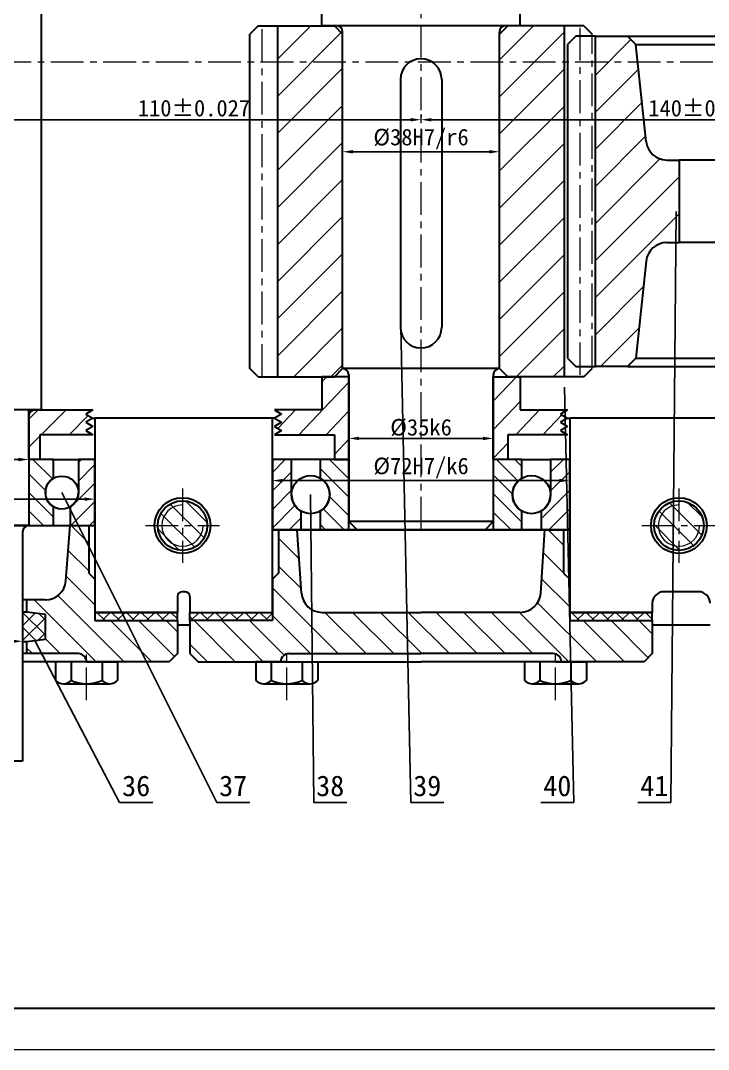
# Model space of a CAD drawing. Header units: millimetres. Extents: x 0 to 1189, y 0 to 841.
# Drawn here: x 231.4 to 398, y 0 to 249.1 of the extents above; entities that cross this region are included whole.
import ezdxf
from ezdxf import colors
from ezdxf.entities.mleader import LeaderData, LeaderLine
from ezdxf.enums import TextEntityAlignment as Align
from ezdxf.math import Vec2, Vec3

# ---------------------------------------------------------------- set-up
doc = ezdxf.new("R2010")
doc.units = ezdxf.units.MM
doc.header["$LTSCALE"] = 0.25
doc.linetypes.add('CENTER', pattern=[50.8, 31.75, -6.35, 6.35, -6.35])
for name, color, linetype, lineweight in [('中心线', 7, 'CENTER', 15), ('剖面线', 5, 'Continuous', 15), ('尺寸', 3, 'Continuous', 15), ('文字', 7, 'Continuous', 15), ('标注', 7, 'Continuous', 15), ('粗实线', 7, 'Continuous', 30), ('细实线', 7, 'Continuous', 15)]:
    doc.layers.add(name, color=color, linetype=linetype, lineweight=lineweight)
doc.styles.add('Songti', font='')
doc.styles.get("Standard").update_dxf_attribs({"font": ''})
doc.styles.get('Songti').set_extended_font_data('SimSun')
doc.styles.get('Standard').set_extended_font_data('SimSun')
doc.dimstyles.new('Songti', dxfattribs={"dimtxt": 4, "dimasz": 2.5, "dimexe": 1.25, "dimexo": 0.625, "dimtad": 1, "dimdec": 0, "dimdsep": 46, "dimtxsty": 'Songti', "dimcen": 2.5, "dimadec": 0, "dimazin": 0, "dimtfac": 1, "dimtdec": 3, "dimtmove": 0, "dimatfit": 3, "dimfxl": 1, "dimarcsym": 0})

# ---------------------------------------------------------------- blocks, each defined once
blk = doc.blocks.new('*D942')
at = {"layer": 'Defpoints', "color": 0, "transparency": 16777216}
for p in [(187.36, 133.21), (249.36, 133.21), (249.36, 133.21)]:
    blk.add_point(p, dxfattribs=at)
at = {"layer": '尺寸', "color": 0, "lineweight": -2, "transparency": 16777216}
for p, q in [((187.36, 133.83), (187.36, 134.46)), ((189.86, 133.21), (246.86, 133.21)), ((249.36, 133.83), (249.36, 134.46))]:
    blk.add_line(p, q, dxfattribs=at)
at = {"layer": '尺寸', "color": 0, "transparency": 16777216}
for points in [[(189.86, 133.62), (189.86, 132.79), (187.36, 133.21)], [(246.86, 133.62), (246.86, 132.79), (249.36, 133.21)]]:
    blk.add_solid(points, dxfattribs=at)
at = {"layer": '尺寸', "color": 0, "transparency": 16777216, "insert": (218.36, 136.27), "char_height": 4, "attachment_point": 5, "style": 'Songti'}
blk.add_mtext('%%c62H7/k6', dxfattribs=at)
blk = doc.blocks.new('*D943')
at = {"layer": 'Defpoints', "color": 0, "transparency": 16777216}
for p in [(203.36, 142.81), (233.36, 142.81), (233.36, 142.81)]:
    blk.add_point(p, dxfattribs=at)
at = {"layer": '尺寸', "color": 0, "lineweight": -2, "transparency": 16777216}
for p, q in [((203.36, 143.43), (203.36, 144.06)), ((205.86, 142.81), (230.86, 142.81)), ((233.36, 143.43), (233.36, 144.06))]:
    blk.add_line(p, q, dxfattribs=at)
at = {"layer": '尺寸', "color": 0, "transparency": 16777216}
for points in [[(205.86, 143.22), (205.86, 142.39), (203.36, 142.81)], [(230.86, 143.22), (230.86, 142.39), (233.36, 142.81)]]:
    blk.add_solid(points, dxfattribs=at)
at = {"layer": '尺寸', "color": 0, "transparency": 16777216, "insert": (218.36, 145.43), "char_height": 4, "attachment_point": 5, "style": 'Songti'}
blk.add_mtext('%%c30k6', dxfattribs=at)
blk = doc.blocks.new('*D944')
at = {"layer": 'Defpoints', "color": 0, "transparency": 16777216}
for p in [(292.36, 137.71), (364.36, 137.71), (364.36, 137.71)]:
    blk.add_point(p, dxfattribs=at)
at = {"layer": '尺寸', "color": 0, "lineweight": -2, "transparency": 16777216}
for p, q in [((292.36, 138.33), (292.36, 138.96)), ((294.86, 137.71), (361.86, 137.71)), ((364.36, 138.33), (364.36, 138.96))]:
    blk.add_line(p, q, dxfattribs=at)
at = {"layer": '尺寸', "color": 0, "transparency": 16777216}
for points in [[(294.86, 138.12), (294.86, 137.29), (292.36, 137.71)], [(361.86, 138.12), (361.86, 137.29), (364.36, 137.71)]]:
    blk.add_solid(points, dxfattribs=at)
at = {"layer": '尺寸', "color": 0, "transparency": 16777216, "insert": (328.36, 140.77), "char_height": 4, "attachment_point": 5, "style": 'Songti'}
blk.add_mtext('%%c72H7/k6', dxfattribs=at)
blk = doc.blocks.new('*D945')
at = {"layer": 'Defpoints', "color": 0, "transparency": 16777216}
for p in [(310.86, 147.91), (345.86, 147.91), (345.86, 147.91)]:
    blk.add_point(p, dxfattribs=at)
at = {"layer": '尺寸', "color": 0, "lineweight": -2, "transparency": 16777216}
for p, q in [((310.86, 148.53), (310.86, 149.16)), ((313.36, 147.91), (343.36, 147.91)), ((345.86, 148.53), (345.86, 149.16))]:
    blk.add_line(p, q, dxfattribs=at)
at = {"layer": '尺寸', "color": 0, "transparency": 16777216}
for points in [[(313.36, 148.32), (313.36, 147.49), (310.86, 147.91)], [(343.36, 148.32), (343.36, 147.49), (345.86, 147.91)]]:
    blk.add_solid(points, dxfattribs=at)
at = {"layer": '尺寸', "color": 0, "transparency": 16777216, "insert": (328.36, 150.53), "char_height": 4, "attachment_point": 5, "style": 'Songti'}
blk.add_mtext('%%c35k6', dxfattribs=at)
blk = doc.blocks.new('*D952')
at = {"layer": 'Defpoints', "color": 0, "transparency": 16777216}
for p in [(204.86, 98.81), (231.86, 98.81), (231.86, 98.81)]:
    blk.add_point(p, dxfattribs=at)
at = {"layer": '尺寸', "color": 0, "lineweight": -2, "transparency": 16777216}
for p, q in [((204.86, 99.43), (204.86, 100.06)), ((231.86, 99.43), (231.86, 100.06)), ((207.36, 98.81), (229.36, 98.81))]:
    blk.add_line(p, q, dxfattribs=at)
at = {"layer": '尺寸', "color": 0, "transparency": 16777216}
for points in [[(207.36, 99.22), (207.36, 98.39), (204.86, 98.81)], [(229.36, 99.22), (229.36, 98.39), (231.86, 98.81)]]:
    blk.add_solid(points, dxfattribs=at)
at = {"layer": '尺寸', "color": 0, "transparency": 16777216, "insert": (218.36, 101.43), "char_height": 4, "attachment_point": 5, "style": 'Songti'}
blk.add_mtext('%%c27f9', dxfattribs=at)
blk = doc.blocks.new('*D955')
at = {"layer": 'Defpoints', "color": 0, "transparency": 16777216}
for p in [(309.36, 217.31), (347.36, 217.31), (347.36, 217.31)]:
    blk.add_point(p, dxfattribs=at)
at = {"layer": '尺寸', "color": 0, "lineweight": -2, "transparency": 16777216}
for p, q in [((309.36, 217.93), (309.36, 218.56)), ((311.86, 217.31), (344.86, 217.31)), ((347.36, 217.93), (347.36, 218.56))]:
    blk.add_line(p, q, dxfattribs=at)
at = {"layer": '尺寸', "color": 0, "transparency": 16777216}
for points in [[(311.86, 217.72), (311.86, 216.89), (309.36, 217.31)], [(344.86, 217.72), (344.86, 216.89), (347.36, 217.31)]]:
    blk.add_solid(points, dxfattribs=at)
at = {"layer": '尺寸', "color": 0, "transparency": 16777216, "insert": (328.36, 220.37), "char_height": 4, "attachment_point": 5, "style": 'Songti'}
blk.add_mtext('%%c38H7/r6', dxfattribs=at)
blk = doc.blocks.new('*D957')
at = {"layer": 'Defpoints', "color": 0, "transparency": 16777216}
for p in [(218.36, 225.06), (328.36, 225.06), (328.36, 225.06)]:
    blk.add_point(p, dxfattribs=at)
at = {"layer": '尺寸', "color": 0, "lineweight": -2, "transparency": 16777216}
for p, q in [((218.36, 225.68), (218.36, 226.31)), ((220.86, 225.06), (325.86, 225.06)), ((328.36, 225.68), (328.36, 226.31))]:
    blk.add_line(p, q, dxfattribs=at)
at = {"layer": '尺寸', "color": 0, "transparency": 16777216}
for points in [[(220.86, 225.47), (220.86, 224.64), (218.36, 225.06)], [(325.86, 225.47), (325.86, 224.64), (328.36, 225.06)]]:
    blk.add_solid(points, dxfattribs=at)
at = {"layer": '尺寸', "color": 0, "transparency": 16777216, "insert": (273.36, 227.84), "char_height": 4, "attachment_point": 5, "style": 'Songti'}
blk.add_mtext('110±0.027', dxfattribs=at)
blk = doc.blocks.new('*D958')
at = {"layer": 'Defpoints', "color": 0, "transparency": 16777216}
for p in [(328.36, 225.06), (468.36, 225.06), (468.36, 225.06)]:
    blk.add_point(p, dxfattribs=at)
at = {"layer": '尺寸', "color": 0, "lineweight": -2, "transparency": 16777216}
for p, q in [((328.36, 225.68), (328.36, 226.31)), ((330.86, 225.06), (465.86, 225.06)), ((468.36, 225.68), (468.36, 226.31))]:
    blk.add_line(p, q, dxfattribs=at)
at = {"layer": '尺寸', "color": 0, "transparency": 16777216}
for points in [[(330.86, 225.47), (330.86, 224.64), (328.36, 225.06)], [(465.86, 225.47), (465.86, 224.64), (468.36, 225.06)]]:
    blk.add_solid(points, dxfattribs=at)
at = {"layer": '尺寸', "color": 0, "transparency": 16777216, "insert": (398.36, 227.84), "char_height": 4, "attachment_point": 5, "style": 'Songti'}
blk.add_mtext('140±0.0315', dxfattribs=at)
blk = doc.blocks.new('_None')

msp = doc.modelspace()

# ---------------------------------------------------------------- hatches: boundary and pattern name
at = {"layer": '剖面线'}
h = msp.add_hatch(dxfattribs=at)
h.set_pattern_fill('ANSI31', color=256, scale=2, angle=180, style=0)
h.paths.add_polyline_path([(293.65, 162.81), (293.65, 247.81), (307.36, 247.81), (309.36, 245.81), (309.36, 164.81), (307.36, 162.81)], flags=16)
h = msp.add_hatch(dxfattribs=at)
h.set_pattern_fill('ANSI31', color=256, scale=2, angle=180, style=0)
h.paths.add_polyline_path([(363.07, 162.81), (363.07, 247.81), (349.36, 247.81), (347.36, 245.81), (347.36, 164.81), (349.36, 162.81)], flags=16)
h = msp.add_hatch(dxfattribs=at)
h.set_pattern_fill('ANSI31', color=256, scale=2, style=0)
edge = h.paths.add_edge_path(flags=16)
edge.add_line((378.36, 245.31), (380.36, 243.31))
edge.add_line((380.36, 243.31), (382.88, 219.77))
edge.add_arc((387.85, 220.31), 5, 186.1155, 270)
edge.add_line((387.85, 215.31), (390.86, 215.31))
edge.add_line((390.86, 215.31), (390.86, 195.31))
edge.add_line((390.86, 195.31), (387.85, 195.31))
edge.add_arc((387.85, 190.31), 5, 90, 173.8845)
edge.add_line((382.88, 190.84), (380.36, 167.31))
edge.add_line((380.36, 167.31), (378.36, 165.31))
edge.add_line((378.36, 165.31), (370.57, 165.31))
edge.add_line((370.57, 165.31), (370.57, 245.31))
edge.add_line((370.57, 245.31), (378.36, 245.31))
h = msp.add_hatch(dxfattribs=at)
h.set_pattern_fill('ANSI31', color=256, scale=1.5, angle=1.5, style=0)
h.paths.add_polyline_path([(310.86, 162.81), (304.36, 162.81), (304.36, 154.81), (292.86, 154.81), (294.59, 153.81), (292.86, 152.81), (294.59, 151.81), (292.86, 150.81), (294.59, 149.81), (292.86, 148.81), (307.36, 148.81), (307.36, 142.81), (310.86, 142.81)], flags=16)
h = msp.add_hatch(dxfattribs=at)
h.set_pattern_fill('ANSI31', color=256, scale=1.5, angle=1.5, style=0)
h.paths.add_polyline_path([(345.86, 162.81), (352.36, 162.81), (352.36, 154.81), (363.86, 154.81), (362.13, 153.81), (363.86, 152.81), (362.13, 151.81), (363.86, 150.81), (362.13, 149.81), (363.86, 148.81), (349.36, 148.81), (349.36, 142.81), (345.86, 142.81)], flags=16)
h = msp.add_hatch(dxfattribs=at)
h.set_pattern_fill('ANSI31', color=256, scale=1.5, style=0)
h.paths.add_polyline_path([(233.36, 154.81), (238.69, 154.81), (248.86, 154.81), (247.13, 153.81), (248.86, 152.81), (247.13, 151.81), (248.86, 150.81), (247.13, 149.81), (248.86, 148.81), (236.03, 148.81), (236.03, 142.81), (233.36, 142.81)], flags=16)
h = msp.add_hatch(dxfattribs=at)
h.set_pattern_fill('ANSI31', color=256, angle=90, style=0)
edge = h.paths.add_edge_path(flags=16)
edge.add_line((233.36, 134.81), (233.36, 126.81))
edge.add_line((233.36, 126.81), (239.36, 126.81))
edge.add_line((239.36, 126.81), (239.36, 131.34))
edge.add_arc((241.36, 134.81), 4, 120, 240, ccw=False)
edge.add_line((239.36, 138.27), (239.36, 142.81))
edge.add_line((239.36, 142.81), (233.36, 142.81))
edge.add_line((233.36, 142.81), (233.36, 134.81))
h = msp.add_hatch(dxfattribs=at)
h.set_pattern_fill('ANSI31', color=256, style=0)
edge = h.paths.add_edge_path(flags=16)
edge.add_line((249.36, 134.81), (249.36, 142.81))
edge.add_line((249.36, 142.81), (245.36, 142.81))
edge.add_line((245.36, 142.81), (245.36, 134.81))
edge.add_arc((241.36, 134.81), 4, -60, 0, ccw=False)
edge.add_line((243.36, 131.34), (243.36, 126.81))
edge.add_line((243.36, 126.81), (249.36, 126.81))
edge.add_line((249.36, 126.81), (249.36, 134.81))
h = msp.add_hatch(dxfattribs=at)
h.set_pattern_fill('ANSI31', color=256, style=0)
edge = h.paths.add_edge_path(flags=16)
edge.add_line((292.36, 134.31), (292.36, 125.81))
edge.add_line((292.36, 125.81), (299.3, 125.81))
edge.add_line((299.3, 125.81), (299.3, 130.3))
edge.add_arc((301.61, 134.31), 4.62, 180, 240, ccw=False)
edge.add_line((296.99, 134.31), (296.99, 142.81))
edge.add_line((296.99, 142.81), (292.36, 142.81))
edge.add_line((292.36, 142.81), (292.36, 134.31))
h = msp.add_hatch(dxfattribs=at)
h.set_pattern_fill('ANSI31', color=256, angle=90, style=0)
edge = h.paths.add_edge_path(flags=16)
edge.add_line((310.86, 134.31), (310.86, 142.81))
edge.add_line((310.86, 142.81), (303.92, 142.81))
edge.add_line((303.92, 142.81), (303.92, 138.31))
edge.add_arc((301.61, 134.31), 4.62, -60, 60, ccw=False)
edge.add_line((303.92, 130.3), (303.92, 125.81))
edge.add_line((303.92, 125.81), (310.86, 125.81))
edge.add_line((310.86, 125.81), (310.86, 134.31))
h = msp.add_hatch(dxfattribs=at)
h.set_pattern_fill('ANSI31', color=256, angle=90, style=0)
edge = h.paths.add_edge_path(flags=16)
edge.add_line((345.86, 134.31), (345.86, 125.81))
edge.add_line((345.86, 125.81), (352.8, 125.81))
edge.add_line((352.8, 125.81), (352.8, 130.3))
edge.add_arc((355.11, 134.31), 4.62, 120, 240, ccw=False)
edge.add_line((352.8, 138.31), (352.8, 142.81))
edge.add_line((352.8, 142.81), (345.86, 142.81))
edge.add_line((345.86, 142.81), (345.86, 134.31))
h = msp.add_hatch(dxfattribs=at)
h.set_pattern_fill('ANSI31', color=256, style=0)
edge = h.paths.add_edge_path(flags=16)
edge.add_line((364.36, 134.31), (364.36, 142.81))
edge.add_line((364.36, 142.81), (359.74, 142.81))
edge.add_line((359.74, 142.81), (359.74, 134.31))
edge.add_arc((355.11, 134.31), 4.62, -60, 0, ccw=False)
edge.add_line((357.42, 130.3), (357.42, 125.81))
edge.add_line((357.42, 125.81), (364.36, 125.81))
edge.add_line((364.36, 125.81), (364.36, 134.31))
h = msp.add_hatch(dxfattribs=at)
h.set_pattern_fill('ANSI31', color=256, angle=90, style=0)
edge = h.paths.add_edge_path(flags=16)
edge.add_arc((270.58, 126.81), 6, 0, 360)
h = msp.add_hatch(dxfattribs=at)
h.set_pattern_fill('ANSI31', color=256, angle=90, style=0)
edge = h.paths.add_edge_path(flags=16)
edge.add_arc((390.81, 126.81), 6, 0, 360)
h = msp.add_hatch(dxfattribs=at)
h.set_pattern_fill('ANSI31', color=256, scale=1.5, angle=90, style=0)
edge = h.paths.add_edge_path(flags=16)
edge.add_arc((237.34, 113.81), 5, 270, 355.5526)
edge.add_line((242.32, 113.42), (243.36, 126.81))
edge.add_line((243.36, 126.81), (247.86, 126.81))
edge.add_line((247.86, 126.81), (247.86, 115.31))
edge.add_line((247.86, 115.31), (249.36, 113.81))
edge.add_line((249.36, 113.81), (249.36, 105.81))
edge.add_line((249.36, 105.81), (249.36, 103.81))
edge.add_line((249.36, 103.81), (254.86, 103.81))
edge.add_line((254.86, 103.81), (263.86, 103.81))
edge.add_line((263.86, 103.81), (269.36, 103.81))
edge.add_line((269.36, 103.81), (269.36, 95.81))
edge.add_line((269.36, 95.81), (267.36, 93.81))
edge.add_line((267.36, 93.81), (263.86, 93.81))
edge.add_line((263.86, 93.81), (254.86, 93.81))
edge.add_line((254.86, 93.81), (247.36, 93.81))
edge.add_arc((245.36, 93.81), 2, 0, 90)
edge.add_line((245.36, 95.81), (232.86, 95.81))
edge.add_line((232.86, 95.81), (232.86, 98.75))
edge.add_line((232.86, 98.75), (237.36, 99.31))
edge.add_line((237.36, 99.31), (237.36, 105.31))
edge.add_line((237.36, 105.31), (232.86, 105.86))
edge.add_line((232.86, 105.86), (232.86, 108.81))
edge.add_line((232.86, 108.81), (237.34, 108.81))
h = msp.add_hatch(dxfattribs=at)
h.set_pattern_fill('ANSI31', color=256, scale=1.5, angle=90, style=0)
edge = h.paths.add_edge_path(flags=16)
edge.add_arc((352.35, 110.81), 5, 270, 356.1859)
edge.add_line((357.34, 110.47), (358.36, 125.81))
edge.add_line((358.36, 125.81), (362.86, 125.81))
edge.add_line((362.86, 125.81), (362.86, 115.31))
edge.add_line((362.86, 115.31), (364.36, 113.81))
edge.add_line((364.36, 113.81), (364.36, 105.81))
edge.add_line((364.36, 105.81), (364.36, 103.81))
edge.add_line((364.36, 103.81), (369.86, 103.81))
edge.add_line((369.86, 103.81), (378.86, 103.81))
edge.add_line((378.86, 103.81), (384.36, 103.81))
edge.add_line((384.36, 103.81), (384.36, 95.81))
edge.add_line((384.36, 95.81), (382.36, 93.81))
edge.add_line((382.36, 93.81), (378.86, 93.81))
edge.add_line((378.86, 93.81), (369.86, 93.81))
edge.add_line((369.86, 93.81), (362.36, 93.81))
edge.add_arc((360.36, 93.81), 2, 0, 90)
edge.add_line((360.36, 95.81), (328.36, 95.81))
edge.add_line((328.36, 95.81), (296.36, 95.81))
edge.add_arc((296.36, 93.81), 2, 90, 180)
edge.add_line((294.36, 93.81), (286.86, 93.81))
edge.add_line((286.86, 93.81), (277.86, 93.81))
edge.add_line((277.86, 93.81), (274.36, 93.81))
edge.add_line((274.36, 93.81), (272.36, 95.81))
edge.add_line((272.36, 95.81), (272.36, 103.81))
edge.add_line((272.36, 103.81), (277.86, 103.81))
edge.add_line((277.86, 103.81), (286.86, 103.81))
edge.add_line((286.86, 103.81), (292.36, 103.81))
edge.add_line((292.36, 103.81), (292.36, 105.81))
edge.add_line((292.36, 105.81), (292.36, 113.81))
edge.add_line((292.36, 113.81), (293.86, 115.31))
edge.add_line((293.86, 115.31), (293.86, 125.81))
edge.add_line((293.86, 125.81), (298.36, 125.81))
edge.add_line((298.36, 125.81), (299.38, 110.47))
edge.add_arc((304.37, 110.81), 5, 183.8141, 270)
edge.add_line((304.37, 105.81), (328.36, 105.81))
edge.add_line((328.36, 105.81), (352.35, 105.81))
h = msp.add_hatch(dxfattribs=at)
h.set_pattern_fill('ANSI37', color=256, scale=0.8, style=0)
h.paths.add_polyline_path([(231.86, 102.31), (231.86, 98.75), (232.86, 98.75), (237.36, 99.31), (237.36, 105.31), (232.86, 105.86), (231.86, 105.86)], flags=16)
h = msp.add_hatch(dxfattribs=at)
h.set_pattern_fill('ANSI37', color=256, scale=0.8, style=0)
h.paths.add_polyline_path([(269.36, 103.81), (269.36, 105.81), (249.36, 105.81), (249.36, 103.81)], flags=16)
h = msp.add_hatch(dxfattribs=at)
h.set_pattern_fill('ANSI37', color=256, scale=0.8, style=0)
h.paths.add_polyline_path([(272.36, 103.81), (272.36, 105.81), (292.36, 105.81), (292.36, 103.81)], flags=16)
h = msp.add_hatch(dxfattribs=at)
h.set_pattern_fill('ANSI37', color=256, scale=0.8, style=0)
h.paths.add_polyline_path([(384.36, 103.81), (384.36, 105.81), (364.36, 105.81), (364.36, 103.81)], flags=16)

# ---------------------------------------------------------------- linework, layer by layer
at = {"layer": '中心线'}
for p, q in [((328.36, 125.81), (328.36, 352.31)), ((289.9, 162.81), (289.9, 247.81)), ((366.82, 247.31), (366.82, 163.31)), ((369.82, 164.81), (369.82, 245.81)), ((86.3, 239.06), (627.9, 239.06)), ((270.58, 135.81), (270.58, 117.81)), ((390.81, 135.81), (390.81, 117.81)), ((261.58, 126.81), (279.58, 126.81)), ((381.81, 126.81), (399.81, 126.81)), ((247.35, 84.51), (247.35, 96.81)), ((295.83, 84.51), (295.83, 96.81)), ((360.89, 84.51), (360.89, 96.81))]:
    msp.add_line(p, q, dxfattribs=at)
at = {"layer": '文字'}
msp.add_line((0, 0), (1189, 0), dxfattribs=at)
at = {"layer": '粗实线'}
for p, q in [((304.36, 247.81), (304.36, 262.81)), ((352.36, 247.81), (352.36, 262.81)), ((236.36, 258.81), (236.36, 154.81)), ((288.9, 247.81), (286.9, 245.81)), ((288.9, 247.81), (293.65, 247.81)), ((293.65, 162.81), (293.65, 247.81)), ((293.65, 247.81), (307.36, 247.81)), ((352.36, 247.81), (304.36, 247.81)), ((307.36, 247.81), (309.36, 245.81)), ((349.36, 247.81), (347.36, 245.81)), ((363.07, 247.81), (349.36, 247.81)), ((363.07, 162.81), (363.07, 247.81)), ((367.82, 247.81), (363.07, 247.81)), ((367.82, 247.81), (369.82, 245.81)), ((286.9, 164.81), (286.9, 245.81)), ((309.36, 164.81), (309.36, 246.31)), ((309.36, 164.81), (309.36, 245.81)), ((347.36, 164.81), (347.36, 246.31)), ((347.36, 164.81), (347.36, 245.81)), ((365.82, 245.31), (363.82, 243.31)), ((370.57, 245.31), (365.82, 245.31)), ((370.57, 165.31), (370.57, 245.31)), ((370.57, 245.31), (378.36, 245.31)), ((378.36, 245.31), (380.36, 243.31)), ((378.36, 245.31), (423.86, 245.31)), ((363.82, 243.31), (363.82, 167.31)), ((382.88, 219.77), (380.36, 243.31)), ((380.36, 243.31), (421.86, 243.31)), ((323.36, 234.81), (323.36, 174.81)), ((333.36, 234.81), (333.36, 174.81)), ((387.85, 215.31), (390.86, 215.31)), ((390.86, 215.31), (390.86, 195.31)), ((411.86, 215.31), (390.86, 215.31)), ((387.85, 195.31), (390.86, 195.31)), ((411.86, 195.31), (390.86, 195.31)), ((382.88, 190.84), (380.36, 167.31)), ((363.82, 167.31), (365.82, 165.31)), ((380.36, 167.31), (378.36, 165.31)), ((380.36, 167.31), (421.86, 167.31)), ((288.9, 162.81), (286.9, 164.81)), ((307.36, 162.81), (309.36, 164.81)), ((347.36, 164.81), (309.36, 164.81)), ((349.36, 162.81), (347.36, 164.81)), ((365.82, 165.31), (370.57, 165.31)), ((367.82, 162.81), (369.82, 164.81)), ((378.36, 165.31), (370.57, 165.31)), ((378.36, 165.31), (423.86, 165.31)), ((288.9, 162.81), (293.65, 162.81)), ((293.65, 162.81), (307.36, 162.81)), ((310.86, 162.81), (304.36, 162.81)), ((304.36, 162.81), (304.36, 154.81)), ((310.86, 163.31), (310.86, 127.81)), ((310.86, 142.81), (310.86, 162.81)), ((345.86, 163.31), (345.86, 127.81)), ((345.86, 162.81), (352.36, 162.81)), ((345.86, 142.81), (345.86, 162.81)), ((363.07, 162.81), (349.36, 162.81)), ((352.36, 162.81), (352.36, 154.81)), ((367.82, 162.81), (363.07, 162.81)), ((236.36, 154.81), (200.36, 154.81)), ((233.36, 154.81), (238.69, 154.81)), ((233.36, 142.81), (233.36, 154.81)), ((234.86, 154.81), (236.36, 154.81)), ((238.69, 154.81), (238.69, 154.81)), ((238.69, 154.81), (248.86, 154.81)), ((248.86, 154.81), (247.13, 153.81)), ((304.36, 154.81), (292.86, 154.81)), ((292.86, 154.81), (294.59, 153.81)), ((352.36, 154.81), (363.86, 154.81)), ((363.86, 154.81), (362.13, 153.81)), ((233.36, 153.31), (233.36, 126.81)), ((247.13, 153.81), (248.86, 152.81)), ((248.86, 152.81), (247.13, 151.81)), ((248.86, 152.81), (249.36, 152.81)), ((249.36, 152.81), (249.36, 105.81)), ((292.36, 152.81), (249.36, 152.81)), ((292.36, 105.81), (292.36, 152.81)), ((292.86, 152.81), (292.36, 152.81)), ((294.59, 153.81), (292.86, 152.81)), ((292.86, 152.81), (294.59, 151.81)), ((362.13, 153.81), (363.86, 152.81)), ((363.86, 152.81), (362.13, 151.81)), ((363.86, 152.81), (364.36, 152.81)), ((364.36, 152.81), (364.36, 105.81)), ((418.36, 152.81), (364.36, 152.81)), ((247.13, 151.81), (248.86, 150.81)), ((248.86, 150.81), (247.13, 149.81)), ((247.13, 149.81), (248.86, 148.81)), ((294.59, 151.81), (292.86, 150.81)), ((292.86, 150.81), (294.59, 149.81)), ((294.59, 149.81), (292.86, 148.81)), ((362.13, 151.81), (363.86, 150.81)), ((363.86, 150.81), (362.13, 149.81)), ((362.13, 149.81), (363.86, 148.81)), ((248.86, 148.81), (236.03, 148.81)), ((236.03, 148.81), (236.03, 142.81)), ((292.86, 148.81), (307.36, 148.81)), ((307.36, 148.81), (307.36, 142.81)), ((363.86, 148.81), (349.36, 148.81)), ((349.36, 148.81), (349.36, 142.81)), ((239.36, 142.81), (233.36, 142.81)), ((233.36, 142.81), (233.36, 134.81)), ((236.03, 142.81), (233.36, 142.81)), ((239.36, 138.27), (239.36, 142.81)), ((239.36, 142.81), (245.36, 142.81)), ((249.36, 142.81), (245.36, 142.81)), ((245.36, 142.81), (245.36, 134.81)), ((249.36, 134.81), (249.36, 142.81)), ((296.99, 142.81), (292.36, 142.81)), ((292.36, 142.81), (292.36, 134.31)), ((296.99, 134.31), (296.99, 142.81)), ((303.92, 142.81), (296.99, 142.81)), ((310.86, 142.81), (303.92, 142.81)), ((303.92, 142.81), (303.92, 138.31)), ((307.36, 142.81), (310.86, 142.81)), ((310.86, 134.31), (310.86, 142.81)), ((352.8, 142.81), (345.86, 142.81)), ((345.86, 142.81), (345.86, 134.31)), ((349.36, 142.81), (345.86, 142.81)), ((352.8, 138.31), (352.8, 142.81)), ((352.8, 142.81), (359.74, 142.81)), ((364.36, 142.81), (359.74, 142.81)), ((359.74, 142.81), (359.74, 134.31)), ((364.36, 134.31), (364.36, 142.81)), ((233.36, 134.81), (233.36, 126.81)), ((249.36, 126.81), (249.36, 134.81)), ((292.36, 134.31), (292.36, 125.81)), ((310.86, 125.81), (310.86, 134.31)), ((345.86, 134.31), (345.86, 125.81)), ((364.36, 125.81), (364.36, 134.31)), ((239.36, 126.81), (239.36, 131.34)), ((243.36, 131.34), (243.36, 126.81)), ((299.3, 125.81), (299.3, 130.3)), ((303.92, 130.3), (303.92, 125.81)), ((352.8, 125.81), (352.8, 130.3)), ((357.42, 130.3), (357.42, 125.81)), ((310.86, 127.81), (312.86, 125.81)), ((345.86, 127.81), (310.86, 127.81)), ((345.86, 127.81), (343.86, 125.81)), ((233.36, 126.81), (203.36, 126.81)), ((218.36, 126.81), (249.36, 126.81)), ((231.86, 125.31), (231.86, 69.81)), ((233.36, 126.81), (233.36, 126.81)), ((233.36, 126.81), (239.36, 126.81)), ((239.36, 126.81), (243.36, 126.81)), ((242.32, 113.42), (243.36, 126.81)), ((243.36, 126.81), (249.36, 126.81)), ((243.36, 126.81), (247.86, 126.81)), ((247.86, 126.81), (247.86, 115.31)), ((292.36, 125.81), (299.3, 125.81)), ((328.36, 125.81), (292.36, 125.81)), ((292.36, 125.81), (328.36, 125.81)), ((298.36, 125.81), (293.86, 125.81)), ((293.86, 125.81), (293.86, 115.31)), ((299.38, 110.47), (298.36, 125.81)), ((303.92, 125.81), (299.3, 125.81)), ((303.92, 125.81), (310.86, 125.81)), ((343.86, 125.81), (312.86, 125.81)), ((328.36, 125.81), (364.36, 125.81)), ((364.36, 125.81), (328.36, 125.81)), ((345.86, 125.81), (352.8, 125.81)), ((352.8, 125.81), (357.42, 125.81)), ((357.34, 110.47), (358.36, 125.81)), ((357.42, 125.81), (364.36, 125.81)), ((358.36, 125.81), (362.86, 125.81)), ((362.86, 125.81), (362.86, 115.31)), ((247.86, 115.31), (249.36, 113.81)), ((293.86, 115.31), (292.36, 113.81)), ((362.86, 115.31), (364.36, 113.81)), ((249.36, 113.81), (249.36, 105.81)), ((292.36, 113.81), (292.36, 105.81)), ((364.36, 113.81), (364.36, 105.81)), ((269.36, 109.66), (269.36, 105.81)), ((270.5, 110.81), (270.5, 110.81)), ((271.22, 110.81), (270.5, 110.81)), ((272.36, 109.66), (272.36, 105.81)), ((387.18, 110.81), (387.18, 110.81)), ((395.54, 110.81), (387.18, 110.81)), ((232.86, 108.81), (231.86, 108.81)), ((237.34, 108.81), (232.86, 108.81)), ((232.86, 105.86), (232.86, 108.81)), ((384.36, 107.99), (384.36, 105.81)), ((232.86, 105.86), (231.86, 105.86)), ((231.86, 105.86), (231.86, 102.31)), ((237.36, 105.31), (232.86, 105.86)), ((237.36, 105.31), (232.86, 105.86)), ((237.36, 99.31), (237.36, 105.31)), ((237.36, 99.31), (237.36, 105.31)), ((249.36, 105.81), (249.36, 103.81)), ((269.36, 105.81), (249.36, 105.81)), ((249.36, 105.81), (249.36, 103.81)), ((249.36, 105.81), (249.36, 105.81)), ((249.36, 105.81), (269.36, 105.81)), ((269.36, 103.81), (269.36, 105.81)), ((272.36, 105.81), (292.36, 105.81)), ((272.36, 103.81), (272.36, 105.81)), ((272.36, 105.81), (292.36, 105.81)), ((292.36, 105.81), (292.36, 105.81)), ((292.36, 105.81), (292.36, 103.81)), ((292.36, 105.81), (292.36, 103.81)), ((304.37, 105.81), (328.36, 105.81)), ((352.35, 105.81), (328.36, 105.81)), ((364.36, 105.81), (364.36, 105.81)), ((364.36, 105.81), (384.36, 105.81)), ((364.36, 105.81), (364.36, 103.81)), ((384.36, 105.81), (364.36, 105.81)), ((364.36, 105.81), (364.36, 103.81)), ((384.36, 103.81), (384.36, 105.81)), ((231.86, 102.31), (231.86, 98.75)), ((249.36, 103.81), (254.86, 103.81)), ((249.36, 103.81), (269.36, 103.81)), ((254.86, 103.81), (263.86, 103.81)), ((263.86, 103.81), (269.36, 103.81)), ((269.36, 103.81), (269.36, 95.81)), ((269.36, 102.81), (272.36, 102.81)), ((277.86, 103.81), (272.36, 103.81)), ((272.36, 103.81), (272.36, 95.81)), ((292.36, 103.81), (272.36, 103.81)), ((286.86, 103.81), (277.86, 103.81)), ((292.36, 103.81), (286.86, 103.81)), ((364.36, 103.81), (369.86, 103.81)), ((364.36, 103.81), (384.36, 103.81)), ((369.86, 103.81), (378.86, 103.81)), ((378.86, 103.81), (384.36, 103.81)), ((384.36, 103.81), (384.36, 95.81)), ((384.36, 102.81), (398.36, 102.81)), ((231.86, 98.75), (232.86, 98.75)), ((232.86, 98.75), (237.36, 99.31)), ((232.86, 98.75), (237.36, 99.31)), ((232.86, 95.81), (232.86, 98.75)), ((232.86, 95.81), (231.86, 95.81)), ((245.36, 95.81), (232.86, 95.81)), ((269.36, 95.81), (267.36, 93.81)), ((272.36, 95.81), (274.36, 93.81)), ((296.36, 95.81), (328.36, 95.81)), ((360.36, 95.81), (328.36, 95.81)), ((384.36, 95.81), (382.36, 93.81)), ((247.36, 93.81), (231.86, 93.81)), ((247.35, 93.81), (239.85, 93.81)), ((239.85, 93.81), (239.85, 89.28)), ((243.6, 93.81), (243.6, 89.28)), ((247.35, 93.81), (254.86, 93.81)), ((254.86, 93.81), (247.36, 93.81)), ((247.36, 93.81), (247.36, 93.81)), ((251.11, 93.81), (251.11, 89.28)), ((263.86, 93.81), (254.86, 93.81)), ((254.86, 93.81), (254.86, 89.28)), ((267.36, 93.81), (263.86, 93.81)), ((274.36, 93.81), (277.86, 93.81)), ((277.86, 93.81), (286.86, 93.81)), ((286.86, 93.81), (294.36, 93.81)), ((295.83, 93.81), (288.33, 93.81)), ((288.33, 93.81), (288.33, 89.28)), ((292.08, 93.81), (292.08, 89.28)), ((294.36, 93.81), (294.36, 93.81)), ((294.36, 93.81), (328.36, 93.81)), ((295.83, 93.81), (303.34, 93.81)), ((299.59, 93.81), (299.59, 89.28)), ((303.34, 93.81), (303.34, 89.28)), ((362.36, 93.81), (328.36, 93.81)), ((360.89, 93.81), (353.38, 93.81)), ((353.38, 93.81), (353.38, 89.28)), ((357.14, 93.81), (357.14, 89.28)), ((360.89, 93.81), (368.39, 93.81)), ((369.86, 93.81), (362.36, 93.81)), ((362.36, 93.81), (362.36, 93.81)), ((364.64, 93.81), (364.64, 89.28)), ((368.39, 93.81), (368.39, 89.28)), ((378.86, 93.81), (369.86, 93.81)), ((382.36, 93.81), (378.86, 93.81)), ((241.72, 88.51), (252.98, 88.51)), ((290.21, 88.51), (301.46, 88.51)), ((355.26, 88.51), (366.52, 88.51)), ((231.86, 69.81), (204.86, 69.81)), ((25, 10), (1179, 10))]:
    msp.add_line(p, q, dxfattribs=at)
for centre, radius in [((241.36, 134.81), 4), ((301.61, 134.31), 4.62), ((355.11, 134.31), 4.62), ((270.58, 126.81), 6.75), ((270.58, 126.81), 6), ((390.81, 126.81), 6.75), ((390.81, 126.81), 6)]:
    msp.add_circle(centre, radius, dxfattribs=at)
for centre, radius, start, end in [((307.86, 246.31), 1.5, 0, 90), ((348.86, 246.31), 1.5, 90, 180), ((328.36, 234.81), 5, 0, 180), ((387.85, 220.31), 5, 186.1155, 270), ((387.85, 190.31), 5, 90, 173.8845), ((328.36, 174.81), 5, 180, 0), ((309.36, 163.31), 1.5, 0, 90), ((347.36, 163.31), 1.5, 90, 180), ((234.86, 153.31), 1.5, 90, 180), ((241.36, 134.81), 4, 120, 240), ((301.61, 134.31), 4.62, 300, 60), ((355.11, 134.31), 4.62, 120, 240), ((241.36, 134.81), 4, 300, 0), ((301.61, 134.31), 4.62, 180, 240), ((355.11, 134.31), 4.62, 300, 0), ((233.36, 125.31), 1.5, 90, 180), ((237.34, 113.81), 5, 270, 355.5526), ((270.5, 109.66), 1.14, 90, 180), ((271.22, 109.66), 1.14, 0, 90), ((304.37, 110.81), 5, 183.8141, 270), ((352.35, 110.81), 5, 270, 356.1859), ((387.18, 107.99), 2.82, 90, 180), ((395.54, 107.99), 2.82, 0, 90), ((245.36, 93.81), 2, 0, 90), ((296.36, 93.81), 2, 90, 180), ((360.36, 93.81), 2, 0, 90), ((241.72, 91.16), 2.65, 225, 315), ((247.35, 97.96), 9.45, 246.5982, 293.4018), ((252.98, 91.16), 2.65, 225, 315), ((290.21, 91.16), 2.65, 225, 315), ((295.83, 97.96), 9.45, 246.5982, 293.4018), ((301.46, 91.16), 2.65, 225, 315), ((355.26, 91.16), 2.65, 225, 315), ((360.89, 97.96), 9.45, 246.5982, 293.4018), ((366.52, 91.16), 2.65, 225, 315)]:
    msp.add_arc(centre, radius, start, end, dxfattribs=at)
at = {"layer": '细实线'}
for centre in [(270.58, 126.81), (390.81, 126.81)]:
    msp.add_arc(centre, 5, 90, 0, dxfattribs=at)

# ---------------------------------------------------------------- texts
at = {"layer": '文字', "style": 'Songti'}
for s, p in [('36', (259.36, 63.81)), ('37', (282.86, 63.81)), ('38', (306.36, 63.81)), ('39', (329.86, 63.81)), ('40', (361.36, 63.81)), ('41', (384.86, 63.81))]:
    msp.add_text(s, height=5, dxfattribs=at).set_placement(p, align=Align.MIDDLE_CENTER)

# ---------------------------------------------------------------- dimensions: what is measured, and where the dimension line sits
at = {"layer": '尺寸'}
for base, p1, p2, text, picture, middle in [((328.36, 225.06), (218.36, 225.06), (328.36, 225.06), '110±0.027', '*D957', (273.36, 227.84)), ((468.36, 225.06), (328.36, 225.06), (468.36, 225.06), '140±0.0315', '*D958', (398.36, 227.84))]:
    dim = msp.add_linear_dim(base=base, p1=p1, p2=p2, text=text, dimstyle='Songti', override={"dimpost": '<>'}, dxfattribs=at)
    dim.commit()
    dim.dimension.update_dxf_attribs({"geometry": picture, "text_midpoint": middle})
for base, p1, p2, override, picture, middle in [((347.36, 217.31), (309.36, 217.31), (347.36, 217.31), {"dimpost": '%%c<>H7/r6'}, '*D955', (328.36, 220.37)), ((345.86, 147.91), (310.86, 147.91), (345.86, 147.91), {"dimpost": '%%c<>k6'}, '*D945', (328.36, 150.53)), ((233.36, 142.81), (203.36, 142.81), (233.36, 142.81), {"dimpost": '%%c<>k6'}, '*D943', (218.36, 145.43)), ((364.36, 137.71), (292.36, 137.71), (364.36, 137.71), {"dimpost": '%%c<>H7/k6'}, '*D944', (328.36, 140.77)), ((249.36, 133.21), (187.36, 133.21), (249.36, 133.21), {"dimpost": '%%c<>H7/k6'}, '*D942', (218.36, 136.27)), ((231.86, 98.81), (204.86, 98.81), (231.86, 98.81), {"dimpost": '%%c<>f9'}, '*D952', (218.36, 101.43))]:
    dim = msp.add_linear_dim(base=base, p1=p1, p2=p2, dimstyle='Songti', override=override, dxfattribs=at)
    dim.commit()
    dim.dimension.update_dxf_attribs({"geometry": picture, "text_midpoint": middle})

# ---------------------------------------------------------------- leaders
at = {"layer": '标注'}
ml = msp.add_multileader_mtext('Standard', dxfattribs=at)
ml.set_content('', color=256)
ml.set_leader_properties()
ml.set_arrow_properties(name='NONE')
ml.build(insert=Vec2(0, 0))
ml.multileader.update_dxf_attribs({"text_left_attachment_type": 5, "text_right_attachment_type": 5, "dogleg_length": 6})
ctx = ml.context
ctx.base_point = Vec3(378.86, 59.81)
ctx.left_attachment, ctx.right_attachment = 5, 5
notes = []
notes.append((ctx, [(1, (1, 1, 0), (388.86, 59.81), (-1, 0), 6, [(0, [(390.13, 202.81)], 0, [])])]))
ctx.mtext.insert, ctx.mtext.flow_direction = Vec3(380.86, 63.81), 5
ml = msp.add_multileader_mtext('Standard', dxfattribs=at)
ml.set_content('', color=256)
ml.set_leader_properties()
ml.set_arrow_properties(name='NONE')
ml.build(insert=Vec2(0, 0))
ml.multileader.update_dxf_attribs({"text_left_attachment_type": 5, "text_right_attachment_type": 5, "dogleg_length": 6})
ctx = ml.context
ctx.base_point = Vec3(331.86, 59.81)
ctx.left_attachment, ctx.right_attachment = 5, 5
notes.append((ctx, [(0, (1, 1, 0), (325.86, 59.81), (1, 0), 6, [(0, [(323.36, 178.81)], 0, [])])]))
ctx.mtext.insert, ctx.mtext.flow_direction = Vec3(333.86, 63.81), 5
ml = msp.add_multileader_mtext('Standard', dxfattribs=at)
ml.set_content('', color=256)
ml.set_leader_properties()
ml.set_arrow_properties(name='NONE')
ml.build(insert=Vec2(0, 0))
ml.multileader.update_dxf_attribs({"text_left_attachment_type": 5, "text_right_attachment_type": 5, "dogleg_length": 6})
ctx = ml.context
ctx.base_point = Vec3(355.36, 59.81)
ctx.left_attachment, ctx.right_attachment = 5, 5
notes.append((ctx, [(1, (1, 1, 0), (365.36, 59.81), (-1, 0), 6, [(0, [(363.07, 160.31)], 0, [])])]))
ctx.mtext.insert, ctx.mtext.flow_direction = Vec3(357.36, 63.81), 5
ml = msp.add_multileader_mtext('Standard', dxfattribs=at)
ml.set_content('', color=256)
ml.set_leader_properties()
ml.set_arrow_properties(name='NONE')
ml.build(insert=Vec2(0, 0))
ml.multileader.update_dxf_attribs({"text_left_attachment_type": 5, "text_right_attachment_type": 5, "dogleg_length": 6})
ctx = ml.context
ctx.base_point = Vec3(284.86, 59.81)
ctx.left_attachment, ctx.right_attachment = 5, 5
notes.append((ctx, [(0, (1, 1, 0), (278.86, 59.81), (1, 0), 6, [(0, [(241.36, 134.81)], 0, [])])]))
ctx.mtext.insert, ctx.mtext.flow_direction = Vec3(286.86, 63.81), 5
ml = msp.add_multileader_mtext('Standard', dxfattribs=at)
ml.set_content('', color=256)
ml.set_leader_properties()
ml.set_arrow_properties(name='NONE')
ml.build(insert=Vec2(0, 0))
ml.multileader.update_dxf_attribs({"text_left_attachment_type": 5, "text_right_attachment_type": 5, "dogleg_length": 6})
ctx = ml.context
ctx.base_point = Vec3(308.36, 59.81)
ctx.left_attachment, ctx.right_attachment = 5, 5
notes.append((ctx, [(0, (1, 1, 0), (302.36, 59.81), (1, 0), 6, [(0, [(301.61, 134.31)], 0, [])])]))
ctx.mtext.insert, ctx.mtext.flow_direction = Vec3(310.36, 63.81), 5
ml = msp.add_multileader_mtext('Standard', dxfattribs=at)
ml.set_content('', color=256)
ml.set_leader_properties()
ml.set_arrow_properties(name='NONE')
ml.build(insert=Vec2(0, 0))
ml.multileader.update_dxf_attribs({"text_left_attachment_type": 5, "text_right_attachment_type": 5, "dogleg_length": 6})
ctx = ml.context
ctx.base_point = Vec3(261.36, 59.81)
ctx.left_attachment, ctx.right_attachment = 5, 5
notes.append((ctx, [(0, (1, 1, 0), (255.36, 59.81), (1, 0), 6, [(0, [(234.86, 98.81)], 0, [])])]))
ctx.mtext.insert, ctx.mtext.flow_direction = Vec3(263.36, 63.81), 5
for ctx, leaders in notes:
    for number, flags, end, landing, length, lines in leaders:
        leader = LeaderData()
        leader.index, (leader.has_last_leader_line, leader.has_dogleg_vector, leader.attachment_direction) = number, flags
        leader.last_leader_point, leader.dogleg_vector, leader.dogleg_length = Vec3(end), Vec3(landing), length
        for number, points, colour, breaks in lines:
            line = LeaderLine()
            line.index, line.vertices, line.color, line.breaks = number, Vec3.list(points), colors.encode_raw_color(colour), breaks
            leader.lines.append(line)
        ctx.leaders.append(leader)

doc.saveas('drawing.dxf')
